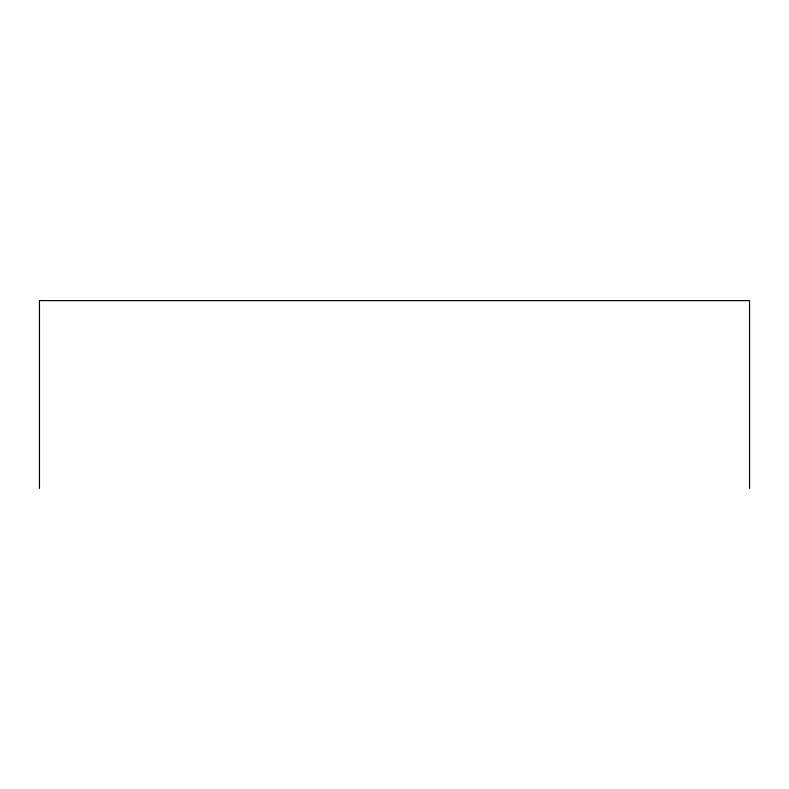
<?xml version="1.0" encoding="UTF-8"?>
<svg xmlns="http://www.w3.org/2000/svg" width="789" height="789" viewBox="0 0 789 789"><rect width="100%" height="100%" fill="white"/><g stroke="black" fill="none" stroke-linecap="round" stroke-linejoin="round"><path stroke-width="1.18" d="M749.55 488.391L749.55 300.609L39.45 300.609L39.45 488.391"/></g></svg>
